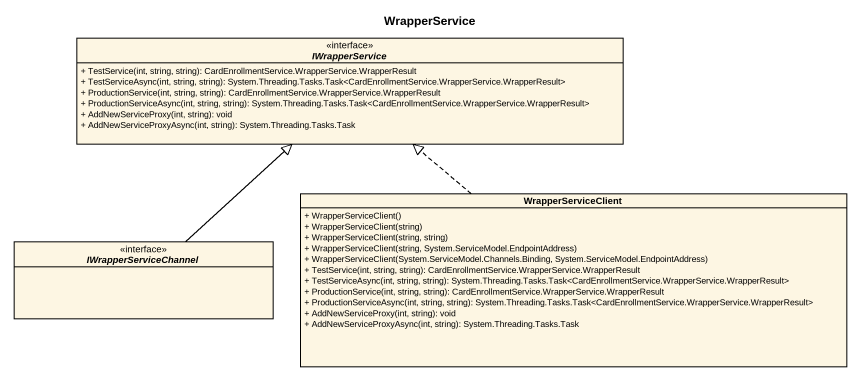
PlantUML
@startuml
title WrapperService
hide circle
hide empty members
skinparam classAttributeIconSize 0
interface IWrapperService {
  + TestService(int, string, string): CardEnrollmentService.WrapperService.WrapperResult
  + TestServiceAsync(int, string, string): System.Threading.Tasks.Task<CardEnrollmentService.WrapperService.WrapperResult>
  + ProductionService(int, string, string): CardEnrollmentService.WrapperService.WrapperResult
  + ProductionServiceAsync(int, string, string): System.Threading.Tasks.Task<CardEnrollmentService.WrapperService.WrapperResult>
  + AddNewServiceProxy(int, string): void
  + AddNewServiceProxyAsync(int, string): System.Threading.Tasks.Task
}
class WrapperServiceClient {
  + WrapperServiceClient()
  + WrapperServiceClient(string)
  + WrapperServiceClient(string, string)
  + WrapperServiceClient(string, System.ServiceModel.EndpointAddress)
  + WrapperServiceClient(System.ServiceModel.Channels.Binding, System.ServiceModel.EndpointAddress)
  + TestService(int, string, string): CardEnrollmentService.WrapperService.WrapperResult
  + TestServiceAsync(int, string, string): System.Threading.Tasks.Task<CardEnrollmentService.WrapperService.WrapperResult>
  + ProductionService(int, string, string): CardEnrollmentService.WrapperService.WrapperResult
  + ProductionServiceAsync(int, string, string): System.Threading.Tasks.Task<CardEnrollmentService.WrapperService.WrapperResult>
  + AddNewServiceProxy(int, string): void
  + AddNewServiceProxyAsync(int, string): System.Threading.Tasks.Task
}
interface IWrapperServiceChannel
WrapperServiceClient .up.|> IWrapperService
IWrapperServiceChannel -up-|> IWrapperService
@enduml
